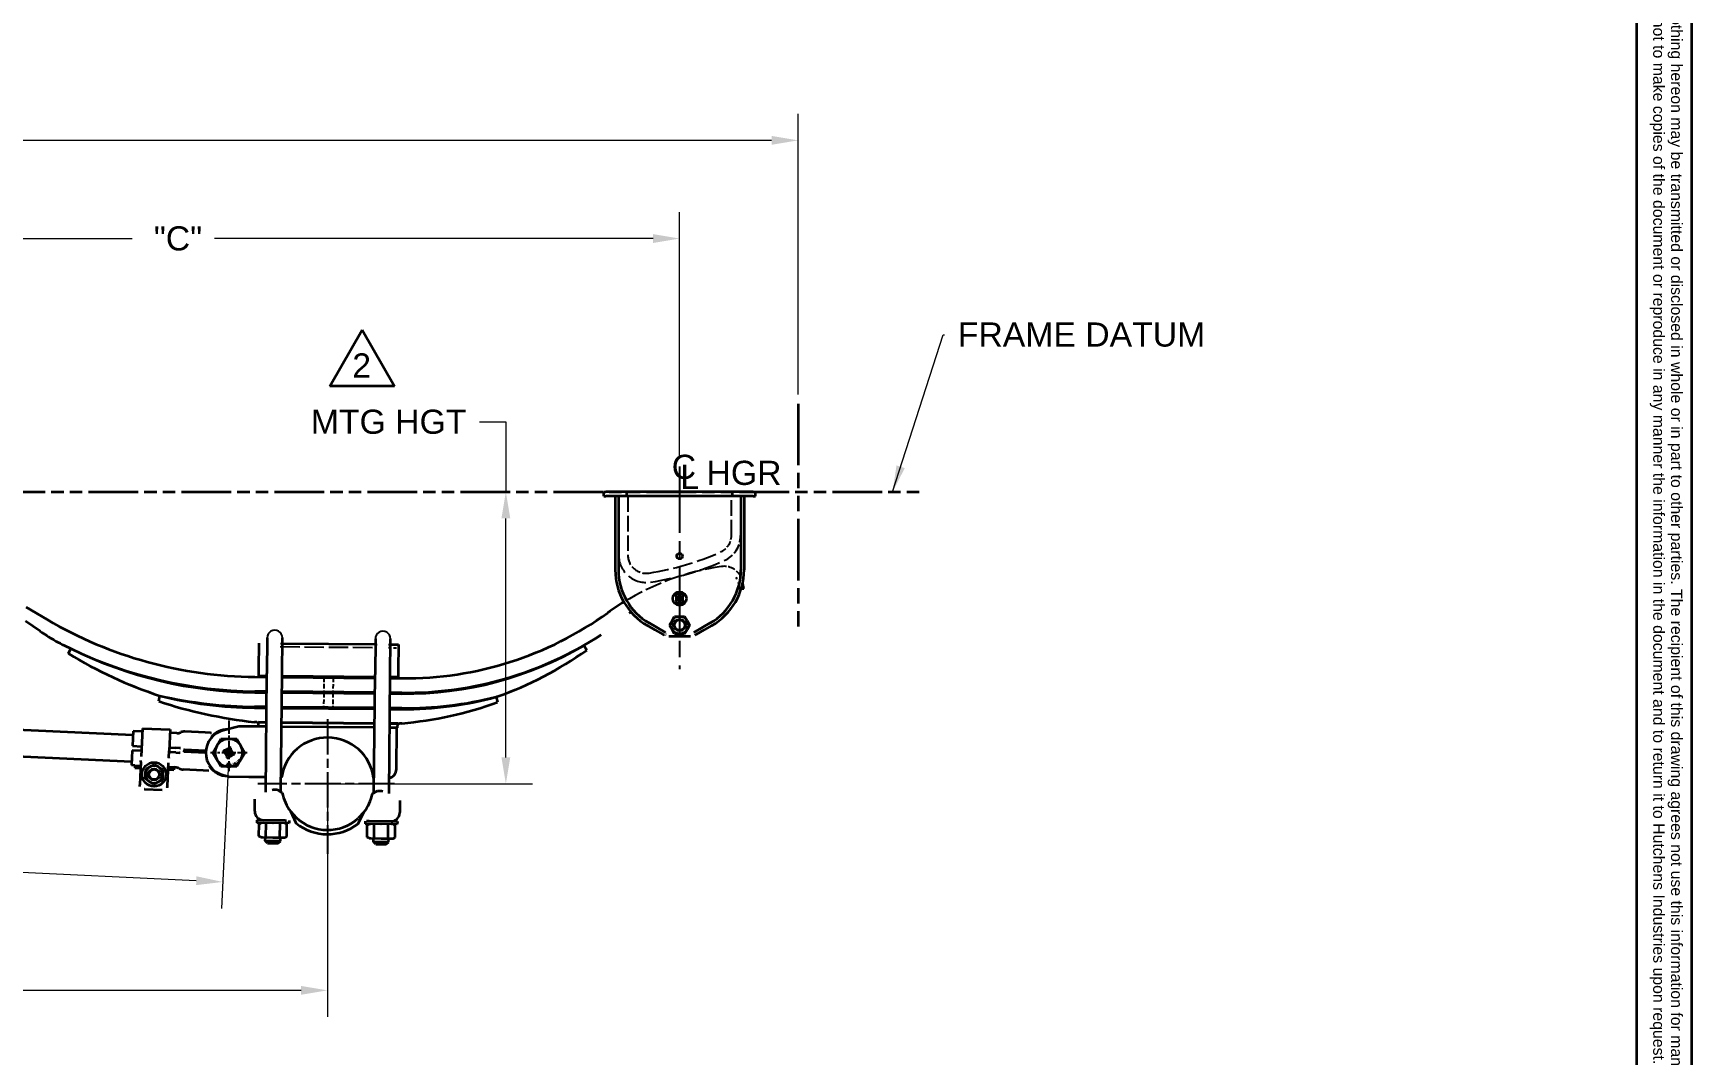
# Model space of a CAD drawing. Header units: inches. Extents: x 0 to 267, y 0 to 172.
# Drawn here: x 176.5 to 266.6, y 57.3 to 112.9 of the extents above; entities that cross this region are included whole.
import ezdxf
from ezdxf.enums import TextEntityAlignment as Align

# ---------------------------------------------------------------- set-up
doc = ezdxf.new("R2010")
doc.units = ezdxf.units.IN
doc.header["$LTSCALE"] = 8
doc.header["$MEASUREMENT"] = 0
for name, pattern in [('CHAIN', [0.7087, 0.4724, -0.0591, 0.1181, -0.0591]), ('DASHED', [0.2067, 0.1654, -0.0413]), ('DOUBLE_DASH_CHAIN', [1.2403, 0.6614, -0.0827, 0.1654, -0.0827, 0.1654, -0.0827])]:
    doc.linetypes.add(name, pattern=pattern)
for name, color, linetype, lineweight in [('Center Mark(Hutchens)', 7, 'Continuous', 25), ('Centerline(Hutchens)', 7, 'Continuous', 25), ('Dimensions(Hutchens)', 7, 'Continuous', 25), ('Hidden Edges(Hutchens)', 7, 'DASHED', 25), ('Phantom Lines(Hutchens)', 7, 'DOUBLE_DASH_CHAIN', 70), ('Sketch Geometry(Hutchens)', 7, 'Continuous', 35), ('Symbols(Hutchens)', 7, 'Continuous', 25), ('Visible Edges(Hutchens)', 7, 'Continuous', 35)]:
    doc.layers.add(name, color=color, linetype=linetype, lineweight=lineweight)
doc.styles.add('Hutchens .164', font='ARIAL.TTF')
doc.styles.add('Hutchens .180', font='ARIAL.TTF')
doc.dimstyles.new('HUTCHENS STD DIM X.XX', dxfattribs={"dimscale": 8, "dimtxt": 0.164, "dimasz": 0.18, "dimexe": 0.18, "dimexo": 0.0625, "dimgap": 0.09, "dimtad": 0, "dimtih": 1, "dimtoh": 1, "dimrnd": 1e-08, "dimzin": 4, "dimdsep": 46, "dimtxsty": 'Hutchens .164', "dimcen": 0.09, "dimclrd": 211, "dimclre": 211, "dimclrt": 7, "dimadec": 0, "dimazin": 1, "dimtfac": 0.762195, "dimtofl": 0, "dimtmove": 0, "dimatfit": 3, "dimfxl": 0, "dimtolj": 1, "dimtzin": 0, "dimlwd": 9, "dimlwe": 9, "dimarcsym": 0})
doc.dimstyles.new('HUTCHENS STD DIM X.XX$7', dxfattribs={"dimscale": 8, "dimtxt": 0.164, "dimasz": 0.18, "dimexe": 0.18, "dimexo": 0.0625, "dimgap": 0.09, "dimtad": 0, "dimtih": 1, "dimtoh": 1, "dimrnd": 1e-08, "dimzin": 4, "dimdsep": 46, "dimtxsty": 'Hutchens .164', "dimcen": 0.09, "dimclrd": 7, "dimclre": 211, "dimclrt": 7, "dimadec": 0, "dimazin": 1, "dimtfac": 0.762195, "dimtofl": 0, "dimtmove": 0, "dimatfit": 3, "dimfxl": 0, "dimtolj": 1, "dimtzin": 0, "dimlwd": 9, "dimlwe": 9, "dimarcsym": 0})

# ---------------------------------------------------------------- blocks, each defined once
blk = doc.blocks.new('Borders D-SIZE')
at = {"layer": 'Sketch Geometry(Hutchens)'}
for p, q in [((32.954, 21.48), (32.954, 0.512)), ((33.329, 3.887), (33.329, 21.48))]:
    blk.add_line(p, q, dxfattribs=at)
at = {"layer": 'Symbols(Hutchens)', "color": 7, "insert": (33.154, 21.464), "char_height": 0.077, "width": 17.58728, "attachment_point": 4, "rotation": 270, "line_spacing_factor": 0.944221, "style": 'Hutchens .180'}
blk.add_mtext('\\fArial|b0|i0;\\H0.0770;This confidential drawing is the property of Hutchens Industries. Hutchens Industries makes no warranties regarding the information on this document. Nothing hereon may be transmitted or disclosed in whole or in part to other parties. The recipient of this drawing agrees not use this information for manufacturing, nor will they modify, distribute, reverse engineer, or create derivative works based on the information contained on this print without the prior written permission of Hutchens Industries. The recipient agrees not to make copies of the document or reproduce in any manner the information in the document and to return it to Hutchens Industries upon request. Any use of this document is acceptance of the terms stated above. ', dxfattribs=at)
at = {"layer": 'Symbols(Hutchens)', "color": 7}
for tag, height, style, p in [('PART_NO', 0.164, 'Hutchens .164', (33.085, 2.887)), ('REV', 0.18, 'Hutchens .180', (33.085, 1.566)), ('Sheet_number', 0.164, 'Hutchens .164', (33.134, 1.115)), ('SHTS_(TOTAL)', 0.164, 'Hutchens .164', (33.134, 0.645))]:
    blk.add_attdef(tag, text='', height=height, rotation=270, dxfattribs=dict(at, style=style)).set_placement(p, align=Align.MIDDLE_CENTER)
blk = doc.blocks.new('*D30')
at = {"layer": 'Defpoints', "color": 0, "linetype": 'Continuous'}
for p in [(120.526, 71.902), (192.528, 72.064), (192.528, 60.846)]:
    blk.add_point(p, dxfattribs=at)
at = {"layer": 'Dimensions(Hutchens)', "color": 211, "linetype": 'Continuous', "lineweight": 9}
for p, q in [((120.526, 71.402), (120.526, 59.406)), ((192.528, 71.564), (192.528, 59.406)), ((121.966, 60.846), (150.003, 60.846)), ((191.088, 60.846), (163.067, 60.846))]:
    blk.add_line(p, q, dxfattribs=at)
at = {"layer": 'Dimensions(Hutchens)', "color": 211, "linetype": 'Continuous'}
for points in [[(121.966, 61.086), (121.966, 60.606), (120.526, 60.846)], [(191.088, 61.086), (191.088, 60.606), (192.528, 60.846)]]:
    blk.add_solid(points, dxfattribs=at)
at = {"layer": 'Dimensions(Hutchens)', "color": 7, "linetype": 'Continuous', "lineweight": 9, "insert": (156.535, 60.846), "char_height": 1.312, "attachment_point": 5, "style": 'Hutchens .164'}
blk.add_mtext('\\A1; "L" NOMINAL', dxfattribs=at)
blk = doc.blocks.new('CL HGR')
at = {"layer": 'Symbols(Hutchens)', "color": 7, "char_height": 0.164, "attachment_point": 5, "style": 'Hutchens .164'}
for s, insert in [('C', (0.029, -0.003)), ('L', (0.068, -0.07)), ('HGR', (0.437, -0.044))]:
    blk.add_mtext(s, dxfattribs=dict(at, insert=insert))
blk = doc.blocks.new('*D41')
at = {"layer": 'Defpoints', "color": 0, "linetype": 'Continuous'}
for p in [(158.153, 75.12), (187.168, 73.761), (186.839, 66.739)]:
    blk.add_point(p, dxfattribs=at)
at = {"layer": 'Dimensions(Hutchens)', "color": 211, "linetype": 'Continuous', "lineweight": 9}
for p, q in [((158.13, 74.62), (157.757, 66.659)), ((187.145, 73.261), (186.772, 65.3)), ((159.263, 68.03), (169.893, 67.532)), ((185.401, 66.806), (174.771, 67.304))]:
    blk.add_line(p, q, dxfattribs=at)
at = {"layer": 'Dimensions(Hutchens)', "color": 211, "linetype": 'Continuous'}
for points in [[(159.274, 68.27), (159.251, 67.79), (157.824, 68.097)], [(185.412, 67.046), (185.39, 66.566), (186.839, 66.739)]]:
    blk.add_solid(points, dxfattribs=at)
at = {"layer": 'Dimensions(Hutchens)', "color": 7, "linetype": 'Continuous', "lineweight": 9, "insert": (172.332, 67.418), "char_height": 1.312, "attachment_point": 5, "style": 'Hutchens .164'}
blk.add_mtext('\\A1; "F"\\PREF', dxfattribs=at)
blk = doc.blocks.new('*D51')
at = {"layer": 'Defpoints', "color": 0, "linetype": 'Continuous'}
for p in [(202.215, 87.932), (202.215, 87.932), (192.528, 72.064)]:
    blk.add_point(p, dxfattribs=at)
at = {"layer": 'Dimensions(Hutchens)', "color": 211, "linetype": 'Continuous', "lineweight": 9}
for p, q in [((200.775, 91.74), (202.215, 91.74)), ((202.215, 91.74), (202.215, 87.932)), ((202.215, 73.504), (202.215, 86.492)), ((193.028, 72.064), (203.655, 72.064))]:
    blk.add_line(p, q, dxfattribs=at)
at = {"layer": 'Dimensions(Hutchens)', "color": 211, "linetype": 'Continuous'}
for points in [[(201.975, 86.492), (202.455, 86.492), (202.215, 87.932)], [(201.975, 73.504), (202.455, 73.504), (202.215, 72.064)]]:
    blk.add_solid(points, dxfattribs=at)
at = {"layer": 'Dimensions(Hutchens)', "color": 7, "linetype": 'Continuous', "lineweight": 9, "insert": (195.594, 91.74), "char_height": 1.312, "attachment_point": 5, "style": 'Hutchens .164'}
blk.add_mtext('\\A1; MTG HGT', dxfattribs=at)
blk = doc.blocks.new('*D56')
at = {"layer": 'Defpoints', "color": 0, "linetype": 'Continuous'}
for p in [(211.653, 101.704), (156.653, 89.544), (211.653, 89.314)]:
    blk.add_point(p, dxfattribs=at)
at = {"layer": 'Dimensions(Hutchens)', "color": 211, "linetype": 'Continuous', "lineweight": 9}
for p, q in [((156.653, 90.044), (156.653, 103.144)), ((211.653, 89.814), (211.653, 103.144)), ((158.093, 101.704), (181.909, 101.704)), ((210.213, 101.704), (186.397, 101.704))]:
    blk.add_line(p, q, dxfattribs=at)
at = {"layer": 'Dimensions(Hutchens)', "color": 211, "linetype": 'Continuous'}
for points in [[(158.093, 101.944), (158.093, 101.464), (156.653, 101.704)], [(210.213, 101.944), (210.213, 101.464), (211.653, 101.704)]]:
    blk.add_solid(points, dxfattribs=at)
at = {"layer": 'Dimensions(Hutchens)', "color": 7, "linetype": 'Continuous', "lineweight": 9, "insert": (184.153, 101.704), "char_height": 1.312, "attachment_point": 5, "style": 'Hutchens .164'}
blk.add_mtext('\\A1; "C"', dxfattribs=at)
blk = doc.blocks.new('*D57')
at = {"layer": 'Defpoints', "color": 0, "linetype": 'Continuous'}
for p in [(23.091, 107.041), (218.091, 92.727), (23.091, 79.013)]:
    blk.add_point(p, dxfattribs=at)
at = {"layer": 'Dimensions(Hutchens)', "color": 211, "linetype": 'Continuous', "lineweight": 9}
for p, q in [((23.091, 79.513), (23.091, 108.481)), ((218.091, 93.227), (218.091, 108.481)), ((24.531, 107.041), (110.028, 107.041)), ((216.651, 107.041), (130.494, 107.041))]:
    blk.add_line(p, q, dxfattribs=at)
at = {"layer": 'Dimensions(Hutchens)', "color": 211, "linetype": 'Continuous'}
for points in [[(24.531, 107.281), (24.531, 106.801), (23.091, 107.041)], [(216.651, 107.281), (216.651, 106.801), (218.091, 107.041)]]:
    blk.add_solid(points, dxfattribs=at)
at = {"layer": 'Dimensions(Hutchens)', "color": 7, "linetype": 'Continuous', "lineweight": 9, "insert": (120.261, 107.041), "char_height": 1.312, "attachment_point": 5, "style": 'Hutchens .164'}
blk.add_mtext('\\A1; "E" REC CLEARANCE', dxfattribs=at)
blk = doc.blocks.new('FLAG')
at = {"layer": 'Sketch Geometry(Hutchens)'}
for p, q in [((-0.22, -0.191), (0, 0.191)), ((0, 0.191), (0.22, -0.191)), ((0.22, -0.191), (-0.22, -0.191))]:
    blk.add_line(p, q, dxfattribs=at)
at = {"layer": 'Symbols(Hutchens)', "color": 7, "style": 'Hutchens .164'}
blk.add_attdef('NO:', text='', height=0.164, dxfattribs=at).set_placement((-0.003, -0.05), align=Align.MIDDLE_CENTER)

msp = doc.modelspace()

# ---------------------------------------------------------------- linework, layer by layer
for centre in [(189.6633, 80.0091), (195.5381, 79.9549)]:
    msp.add_arc(centre, 0.4125, 0.263283, 180.263283)
at = {"layer": 'Center Mark(Hutchens)', "linetype": 'CHAIN', "ltscale": 0.190971}
msp.add_line((187.1681, 75.5125), (187.1681, 72.7609), dxfattribs=at)
at = {"layer": 'Center Mark(Hutchens)', "linetype": 'CHAIN', "ltscale": 0.508771}
msp.add_line((192.5277, 75.588), (192.5277, 68.2599), dxfattribs=at)
at = {"layer": 'Center Mark(Hutchens)', "linetype": 'CHAIN', "ltscale": 0.138781}
msp.add_line((188.1681, 73.7609), (186.1681, 73.7609), dxfattribs=at)
at = {"layer": 'Center Mark(Hutchens)', "linetype": 'CHAIN', "ltscale": 0.515342}
msp.add_line((196.1654, 72.0641), (188.7426, 72.0641), dxfattribs=at)
at = {"layer": 'Centerline(Hutchens)', "linetype": 'CHAIN', "ltscale": 0.954115}
msp.add_line((211.6531, 89.3138), (211.6531, 78.3083), dxfattribs=at)
at = {"layer": 'Hidden Edges(Hutchens)', "ltscale": 0.642537}
for p, q in [((208.3406, 84.5125), (208.3406, 87.7)), ((208.8406, 87.7), (208.8406, 84.5125)), ((214.4656, 85.575), (214.4656, 87.7)), ((214.9656, 87.7), (214.9656, 85.575))]:
    msp.add_line(p, q, dxfattribs=at)
at = {"layer": 'Hidden Edges(Hutchens)', "ltscale": 0.001489}
msp.add_line((214.8453, 83.0075), (214.8443, 83.0113), dxfattribs=at)
at = {"layer": 'Hidden Edges(Hutchens)', "ltscale": 0.298367}
msp.add_line((214.9254, 82.6352), (214.8453, 83.0075), dxfattribs=at)
at = {"layer": 'Hidden Edges(Hutchens)', "ltscale": 0.041454}
msp.add_line((215.057, 83.0428), (215.0712, 82.9473), dxfattribs=at)
at = {"layer": 'Hidden Edges(Hutchens)', "ltscale": 0.015509}
msp.add_line((214.9902, 82.6448), (214.9254, 82.6352), dxfattribs=at)
at = {"layer": 'Hidden Edges(Hutchens)', "ltscale": 0.795632}
msp.add_line((189.9651, 79.5267), (195.2275, 79.4781), dxfattribs=at)
at = {"layer": 'Hidden Edges(Hutchens)', "ltscale": 0.025212}
for p, q in [((189.9667, 79.6997), (190.073, 79.6987)), ((195.1228, 79.6521), (195.2291, 79.6511)), ((195.8415, 79.6455), (195.9478, 79.6445))]:
    msp.add_line(p, q, dxfattribs=at)
at = {"layer": 'Hidden Edges(Hutchens)', "ltscale": 0.127887}
msp.add_line((195.8399, 79.4725), (196.3774, 79.4675), dxfattribs=at)
at = {"layer": 'Hidden Edges(Hutchens)', "ltscale": 0.18751}
for p, q in [((192.331, 77.8465), (192.3238, 77.0586)), ((192.831, 77.8419), (192.8238, 77.054))]:
    msp.add_line(p, q, dxfattribs=at)
at = {"layer": 'Hidden Edges(Hutchens)', "ltscale": 0.187515}
for p, q in [((192.3233, 77.0086), (192.316, 76.2206)), ((192.8233, 77.004), (192.816, 76.216))]:
    msp.add_line(p, q, dxfattribs=at)
at = {"layer": 'Hidden Edges(Hutchens)', "ltscale": 0.776039, "flags": 128}
msp.add_lwpolyline([(214.7772, 83.1946), (214.7244, 83.2818)], dxfattribs=at)
at = {"layer": 'Hidden Edges(Hutchens)', "ltscale": 0.089693, "flags": 128}
msp.add_lwpolyline([(214.7772, 83.1946), (214.7803, 83.1887)], dxfattribs=at)
at = {"layer": 'Hidden Edges(Hutchens)', "ltscale": 0.101731, "flags": 128}
msp.add_lwpolyline([(214.9765, 83.311), (214.9818, 83.2994)], dxfattribs=at)
at = {"layer": 'Hidden Edges(Hutchens)', "ltscale": 0.275691}
msp.add_arc((213.4656, 85.575), 1, 293.630861, 0, dxfattribs=at)
at = {"layer": 'Hidden Edges(Hutchens)', "ltscale": 0.413586}
msp.add_arc((213.4656, 85.575), 1.5, 293.630861, 0, dxfattribs=at)
at = {"layer": 'Hidden Edges(Hutchens)', "ltscale": 0.784015}
msp.add_arc((209.8406, 84.5125), 1.5, 180, 279.041225, dxfattribs=at)
at = {"layer": 'Hidden Edges(Hutchens)', "ltscale": 0.6869}
msp.add_arc((215.9797, 70.0032), 14.03, 98.434799, 121.627923, dxfattribs=at)
at = {"layer": 'Hidden Edges(Hutchens)', "ltscale": 0.411456}
msp.add_arc((209.8406, 84.5125), 1, 180, 279.041225, dxfattribs=at)
at = {"layer": 'Hidden Edges(Hutchens)', "ltscale": 0.814862}
msp.add_arc((207.503, 99.2027), 15.875, 279.041225, 293.630861, dxfattribs=at)
at = {"layer": 'Hidden Edges(Hutchens)', "ltscale": 0.840527}
msp.add_arc((207.503, 99.2027), 16.375, 279.041225, 293.630861, dxfattribs=at)
at = {"layer": 'Hidden Edges(Hutchens)', "ltscale": 0.306081}
msp.add_arc((214.0684, 82.8923), 1, 24.751913, 98.434508, dxfattribs=at)
at = {"layer": 'Phantom Lines(Hutchens)', "lineweight": 35, "ltscale": 0.631121}
msp.add_line((218.0906, 92.727), (218.0906, 80.2026), dxfattribs=at)
at = {"layer": 'Phantom Lines(Hutchens)', "lineweight": 35, "ltscale": 0.50903}
msp.add_line((17.9205, 87.932), (225.0032, 87.932), dxfattribs=at)
at = {"layer": 'Visible Edges(Hutchens)'}
for p, q in [((207.5281, 87.932), (207.6531, 87.932)), ((207.5281, 87.7), (207.5281, 87.932)), ((207.5281, 87.7), (207.6531, 87.7)), ((208.7781, 87.932), (207.6531, 87.932)), ((208.7781, 87.7), (207.6531, 87.7)), ((208.1531, 87.7), (208.1531, 83.7)), ((208.3261, 87.7), (208.3261, 83.7)), ((209.1531, 87.932), (208.7781, 87.932)), ((208.7781, 87.7), (208.7781, 87.932)), ((209.1531, 87.7), (208.7781, 87.7)), ((211.6218, 87.932), (209.1531, 87.932)), ((211.6218, 87.7), (209.1531, 87.7)), ((211.6531, 87.9008), (211.6218, 87.932)), ((211.6218, 87.932), (211.6843, 87.932)), ((211.6218, 87.7), (211.6531, 87.7313)), ((211.6218, 87.7), (211.6843, 87.7)), ((211.6843, 87.932), (211.6531, 87.9008)), ((211.6531, 87.7313), (211.6843, 87.7)), ((214.1531, 87.932), (211.6843, 87.932)), ((214.1531, 87.7), (211.6843, 87.7)), ((214.5281, 87.932), (214.1531, 87.932)), ((214.5281, 87.7), (214.1531, 87.7)), ((215.6531, 87.932), (214.5281, 87.932)), ((214.5281, 87.7), (214.5281, 87.932)), ((215.6531, 87.7), (214.5281, 87.7)), ((214.9801, 87.7), (214.9801, 83.7)), ((215.1531, 87.7), (215.1531, 83.7)), ((215.6531, 87.932), (215.7781, 87.932)), ((215.6531, 87.7), (215.7781, 87.7)), ((215.7781, 87.7), (215.7781, 87.932)), ((215.0712, 82.9473), (215.1133, 82.6631)), ((211.4343, 82.325), (211.4343, 82.2938)), ((211.4343, 81.9813), (211.4343, 81.95)), ((211.6062, 82.3563), (211.4656, 82.3563)), ((211.4656, 82.2625), (211.4703, 82.2625)), ((211.4703, 82.0125), (211.4656, 82.0125)), ((211.4703, 82.2625), (211.4703, 82.0125)), ((211.5953, 82.2625), (211.6062, 82.2625)), ((211.5953, 82.2561), (211.5953, 82.2625)), ((211.5953, 82.0125), (211.5953, 82.019)), ((211.6062, 82.0125), (211.5953, 82.0125)), ((211.6374, 82.2938), (211.6374, 82.325)), ((211.6374, 81.95), (211.6374, 81.9813)), ((211.6687, 82.325), (211.6687, 82.2938)), ((211.6687, 81.9813), (211.6687, 81.95)), ((211.8406, 82.3563), (211.6999, 82.3563)), ((211.6999, 82.2625), (211.7108, 82.2625)), ((211.7108, 82.0125), (211.6999, 82.0125)), ((211.7108, 82.2625), (211.7108, 82.2561)), ((211.7108, 82.019), (211.7108, 82.0125)), ((211.8358, 82.2625), (211.8406, 82.2625)), ((211.8358, 82.0125), (211.8358, 82.2625)), ((211.8406, 82.0125), (211.8358, 82.0125)), ((211.8718, 82.2938), (211.8718, 82.325)), ((211.8718, 81.95), (211.8718, 81.9813)), ((215.1133, 82.6631), (214.9902, 82.6448)), ((176.1531, 81.6652), (177.2994, 80.9946)), ((211.2469, 80.9345), (211.3823, 81.169)), ((211.3823, 81.169), (211.6531, 81.169)), ((211.4656, 81.9188), (211.6062, 81.9188)), ((211.6531, 81.169), (211.9238, 81.169)), ((211.6999, 81.9188), (211.8406, 81.9188)), ((211.9238, 81.169), (212.0592, 80.9345)), ((176.9293, 80.3619), (176.1292, 80.902)), ((209.9031, 80.6689), (210.3142, 80.4316)), ((209.9896, 80.8188), (210.4007, 80.5814)), ((210.3142, 80.4316), (210.7531, 80.1782)), ((210.4007, 80.5814), (210.8886, 80.2997)), ((211.1115, 80.7), (211.2469, 80.9345)), ((211.2469, 80.4655), (211.1115, 80.7)), ((211.3823, 80.231), (211.2469, 80.4655)), ((211.6531, 80.231), (211.3823, 80.231)), ((211.9238, 80.231), (211.6531, 80.231)), ((212.0592, 80.4655), (211.9238, 80.231)), ((212.0592, 80.9345), (212.1946, 80.7)), ((212.1946, 80.7), (212.0592, 80.4655)), ((212.9054, 80.5814), (212.4176, 80.2997)), ((212.9919, 80.4316), (212.5531, 80.1782)), ((213.3166, 80.8188), (212.9054, 80.5814)), ((213.4031, 80.6689), (212.9919, 80.4316)), ((178.4564, 79.1481), (178.5864, 79.4184)), ((188.8045, 78.371), (188.8165, 79.6758)), ((188.8165, 79.6758), (188.8168, 79.7103)), ((189.2508, 80.0072), (189.2329, 78.0635)), ((190.0579, 78.0559), (190.0758, 79.9996)), ((190.073, 79.6987), (195.1228, 79.6521)), ((195.1256, 79.953), (195.1077, 78.0093)), ((195.9326, 78.0017), (195.9505, 79.9454)), ((195.9478, 79.6445), (196.379, 79.6405)), ((196.3787, 79.6061), (196.3667, 78.3013)), ((196.379, 79.6405), (196.3787, 79.6061)), ((206.4566, 79.5958), (206.6078, 79.337)), ((210.7531, 80.1782), (210.8124, 80.1439)), ((210.8124, 80.1439), (210.8157, 80.142)), ((212.2404, 80.075), (211.0657, 80.075)), ((212.4937, 80.1439), (212.4904, 80.142)), ((212.5531, 80.1782), (212.4937, 80.1439)), ((188.5812, 77.8811), (189.2312, 77.8751)), ((188.8004, 77.9291), (188.8045, 78.371)), ((188.8004, 77.9291), (188.8317, 77.9288)), ((188.8312, 77.8788), (188.8317, 77.9288)), ((189.2312, 77.8751), (188.8312, 77.8788)), ((189.2316, 77.9251), (188.8317, 77.9288)), ((189.1734, 71.6116), (189.2329, 78.0635)), ((189.9986, 71.631), (190.0579, 78.0559)), ((190.0561, 77.8675), (195.1059, 77.8209)), ((195.1059, 77.8209), (190.0561, 77.8675)), ((195.1064, 77.8709), (190.0566, 77.9175)), ((195.0484, 71.5844), (195.1077, 78.0093)), ((195.8731, 71.5498), (195.9326, 78.0017)), ((195.9309, 77.8133), (196.5809, 77.8073)), ((196.3309, 77.8096), (195.9309, 77.8133)), ((196.3313, 77.8596), (195.9313, 77.8633)), ((196.3309, 77.8096), (196.3313, 77.8596)), ((196.3313, 77.8596), (196.3626, 77.8594)), ((196.3667, 78.3013), (196.3626, 77.8594)), ((183.3583, 76.5594), (183.4243, 76.8521)), ((188.5735, 77.0432), (189.2234, 77.0372)), ((189.2239, 77.0872), (188.5739, 77.0932)), ((188.8235, 77.0409), (188.8239, 77.0909)), ((189.2234, 77.0372), (188.8235, 77.0409)), ((189.2239, 77.0872), (188.8239, 77.0909)), ((190.0484, 77.0296), (195.0982, 76.983)), ((195.0982, 76.983), (190.0484, 77.0296)), ((195.0987, 77.033), (190.0489, 77.0796)), ((195.0987, 77.033), (190.0489, 77.0796)), ((195.9232, 76.9754), (196.5732, 76.9694)), ((196.3231, 76.9717), (195.9232, 76.9754)), ((196.5736, 77.0194), (195.9236, 77.0254)), ((196.3236, 77.0217), (195.9236, 77.0254)), ((196.3231, 76.9717), (196.3236, 77.0217)), ((201.687, 76.7984), (201.7663, 76.5096)), ((188.5657, 76.2052), (189.2157, 76.1992)), ((189.2162, 76.2492), (188.5662, 76.2552)), ((188.8157, 76.2029), (188.8162, 76.2529)), ((189.2157, 76.1992), (188.8157, 76.2029)), ((189.2162, 76.2492), (188.8162, 76.2529)), ((190.0407, 76.1916), (195.0905, 76.145)), ((195.0905, 76.145), (190.0407, 76.1916)), ((195.0909, 76.195), (190.0411, 76.2416)), ((195.0909, 76.195), (190.0411, 76.2416)), ((195.9154, 76.1374), (196.5654, 76.1314)), ((196.3154, 76.1337), (195.9154, 76.1374)), ((196.5659, 76.1814), (195.9159, 76.1874)), ((196.3159, 76.1837), (195.9159, 76.1874)), ((196.3154, 76.1337), (196.3159, 76.1837)), ((163.431, 75.5932), (181.9576, 74.7257)), ((181.9674, 74.936), (181.9297, 74.1314)), ((182.4669, 74.9126), (181.9674, 74.936)), ((182.475, 75.0854), (182.4214, 73.9426)), ((182.475, 75.0854), (183.9733, 75.0152)), ((183.9733, 75.0152), (183.9198, 73.8724)), ((184.3358, 74.8251), (183.9652, 74.8424)), ((184.5492, 74.862), (184.5683, 74.8699)), ((185.8739, 74.8557), (184.7816, 74.9068)), ((186.1712, 74.8417), (185.8739, 74.8557)), ((187.7166, 75.1934), (186.8558, 74.9713)), ((188.2727, 75.1883), (187.7166, 75.1934)), ((188.5799, 75.1855), (188.2727, 75.1883)), ((188.6835, 75.4165), (188.5575, 75.4291)), ((189.2063, 75.1797), (188.5799, 75.1855)), ((188.6835, 75.4165), (189.2085, 75.4117)), ((188.7751, 75.1837), (188.7772, 75.4157)), ((189.2085, 75.4117), (188.7772, 75.4157)), ((195.0811, 75.1255), (190.0313, 75.1721)), ((195.0811, 75.1255), (190.0313, 75.1721)), ((190.0334, 75.4041), (195.0832, 75.3575)), ((195.0832, 75.3575), (190.0334, 75.4041)), ((196.3373, 75.1139), (195.906, 75.1179)), ((196.2904, 75.1144), (195.906, 75.1179)), ((195.9082, 75.3499), (196.4332, 75.3451)), ((196.3394, 75.3459), (195.9082, 75.3499)), ((196.2696, 72.8645), (196.2904, 75.1144)), ((196.3373, 75.1139), (196.3394, 75.3459)), ((196.5582, 75.355), (196.4332, 75.3451)), ((163.3636, 74.1548), (181.8902, 73.2873)), ((181.918, 73.8816), (181.8804, 73.077)), ((182.4175, 73.8582), (181.918, 73.8816)), ((181.9297, 74.1314), (182.4292, 74.108)), ((182.4211, 73.935), (182.4029, 73.5473)), ((182.4214, 73.9426), (182.4211, 73.935)), ((183.9198, 73.8724), (183.9195, 73.8649)), ((183.9275, 74.0378), (184.2981, 74.0205)), ((184.5093, 74.0106), (184.2981, 74.0205)), ((184.5093, 74.0106), (184.528, 74.0097)), ((184.5367, 74.0093), (184.528, 74.0097)), ((184.7362, 73.9374), (185.924, 73.8818)), ((184.746, 73.8118), (184.7518, 73.9366)), ((184.8767, 73.9308), (184.8709, 73.8059)), ((186.0388, 74.3635), (186.0521, 74.3239)), ((186.2372, 74.595), (186.2008, 74.5991)), ((186.3021, 73.7609), (186.5186, 74.1359)), ((186.5186, 74.1359), (186.7351, 74.5109)), ((186.7351, 74.5109), (187.1681, 74.5109)), ((187.0182, 73.9269), (186.8964, 73.8566)), ((187.0761, 73.8891), (187.0609, 73.9155)), ((187.0879, 73.9311), (187.1032, 73.9047)), ((187.2212, 74.0441), (187.0994, 73.9738)), ((187.1459, 73.8933), (187.1553, 73.8987)), ((187.1553, 73.8987), (187.1673, 73.8779)), ((187.1681, 74.5109), (187.6012, 74.5109)), ((187.2635, 73.9612), (187.2677, 73.9636)), ((187.3893, 73.7434), (187.2635, 73.9612)), ((187.2791, 74.0063), (187.2638, 74.0327)), ((187.6012, 74.5109), (187.8177, 74.1359)), ((187.8177, 74.1359), (188.0342, 73.7609)), ((182.0677, 73.0682), (181.8804, 73.077)), ((182.0677, 73.0682), (182.0614, 72.9334)), ((182.0677, 73.0682), (182.3486, 73.0551)), ((182.3901, 73.2741), (182.3314, 72.0199)), ((182.3486, 73.0551), (182.3423, 72.9202)), ((182.3798, 73.0536), (182.3486, 73.0551)), ((182.6527, 72.8744), (182.8741, 72.9888)), ((182.8741, 72.9888), (182.9126, 73.0087)), ((182.9126, 73.0087), (183.1339, 73.123)), ((183.1339, 73.123), (183.3436, 72.9885)), ((183.3436, 72.9885), (183.38, 72.9651)), ((183.8298, 71.9497), (183.8885, 73.2039)), ((183.9094, 72.982), (183.8782, 72.9835)), ((183.9013, 73.4771), (183.9195, 73.8649)), ((183.9094, 72.982), (183.9031, 72.8471)), ((183.9094, 72.982), (184.1903, 72.9688)), ((184.2865, 73.7707), (183.9159, 73.7881)), ((184.2865, 73.7707), (184.4976, 73.7608)), ((184.5163, 73.76), (184.4976, 73.7608)), ((184.5163, 73.76), (184.525, 73.7596)), ((185.9182, 73.7569), (184.7304, 73.8125)), ((185.9875, 73.2666), (186.0044, 73.3047)), ((186.1633, 73.0175), (186.1267, 73.0168)), ((186.5186, 73.3859), (186.3021, 73.7609)), ((186.7351, 73.0109), (186.5186, 73.3859)), ((187.1681, 73.0109), (186.7351, 73.0109)), ((186.885, 73.8139), (186.9002, 73.7875)), ((186.9429, 73.7761), (186.947, 73.7785)), ((186.947, 73.7785), (187.0728, 73.5607)), ((187.0553, 73.841), (187.0647, 73.8464)), ((187.0673, 73.8202), (187.0553, 73.841)), ((187.0572, 73.5156), (187.0725, 73.4892)), ((187.1343, 73.1403), (187.0582, 73.1403)), ((187.0582, 73.1403), (187.0582, 73.1262)), ((187.0582, 73.1262), (187.1201, 73.1262)), ((187.1201, 73.1262), (187.0653, 73.0203)), ((187.0653, 73.0203), (187.0824, 73.0203)), ((187.0728, 73.5607), (187.0686, 73.5583)), ((187.0824, 73.0203), (187.1343, 73.1223)), ((187.1151, 73.4777), (187.2369, 73.5481)), ((187.1343, 73.1223), (187.1343, 73.1403)), ((187.6012, 73.0109), (187.1681, 73.0109)), ((187.181, 73.6232), (187.169, 73.6439)), ((187.1904, 73.6286), (187.181, 73.6232)), ((187.2259, 73.1184), (187.2278, 73.1076)), ((187.2278, 73.1076), (187.2492, 73.1114)), ((187.2484, 73.5907), (187.2331, 73.6172)), ((187.2632, 73.0322), (187.2417, 73.0284)), ((187.2417, 73.0284), (187.2439, 73.0163)), ((187.2439, 73.0163), (187.3015, 73.0265)), ((187.2596, 73.1413), (187.2474, 73.1392)), ((187.2492, 73.1114), (187.2632, 73.0322)), ((187.2784, 73.0349), (187.2596, 73.1413)), ((187.2602, 73.6328), (187.2754, 73.6064)), ((187.269, 73.7017), (187.281, 73.6809)), ((187.281, 73.6809), (187.2716, 73.6755)), ((187.2994, 73.0386), (187.2784, 73.0349)), ((187.3015, 73.0265), (187.2994, 73.0386)), ((187.3181, 73.5949), (187.4399, 73.6652)), ((187.3934, 73.7458), (187.3893, 73.7434)), ((187.4185, 73.0738), (187.4178, 73.0734)), ((187.4178, 73.0734), (187.4243, 73.0594)), ((187.4513, 73.7079), (187.4361, 73.7343)), ((187.5321, 73.1901), (187.4928, 73.1674)), ((187.4928, 73.1674), (187.5001, 73.1548)), ((187.5001, 73.1548), (187.5394, 73.1775)), ((187.5394, 73.1775), (187.5321, 73.1901)), ((187.8177, 73.3859), (187.6012, 73.0109)), ((187.6627, 73.3733), (187.6758, 73.3623)), ((187.6758, 73.3623), (187.6764, 73.363)), ((187.7364, 73.3082), (187.7494, 73.2973)), ((187.7864, 73.3629), (187.7485, 73.3177)), ((187.7494, 73.2973), (187.797, 73.354)), ((187.797, 73.354), (187.7864, 73.3629)), ((188.0342, 73.7609), (187.8177, 73.3859)), ((182.0614, 72.9334), (182.3423, 72.9202)), ((182.3423, 72.9202), (182.3735, 72.9188)), ((182.6274, 72.3335), (182.6391, 72.5823)), ((182.8371, 72.199), (182.6274, 72.3335)), ((182.6391, 72.5823), (182.6411, 72.6256)), ((182.6411, 72.6256), (182.6527, 72.8744)), ((182.8736, 72.1756), (182.8371, 72.199)), ((183.0832, 72.0411), (182.8736, 72.1756)), ((183.3046, 72.1554), (183.0832, 72.0411)), ((183.3431, 72.1753), (183.3046, 72.1554)), ((183.5644, 72.2896), (183.3431, 72.1753)), ((183.38, 72.9651), (183.5897, 72.8306)), ((183.576, 72.5384), (183.5644, 72.2896)), ((183.5781, 72.5817), (183.576, 72.5384)), ((183.5897, 72.8306), (183.5781, 72.5817)), ((183.8719, 72.8486), (183.9031, 72.8471)), ((183.9031, 72.8471), (184.184, 72.834)), ((184.1903, 72.9688), (184.184, 72.834)), ((184.2488, 72.9661), (184.1903, 72.9688)), ((184.4577, 72.9094), (184.4761, 72.8998)), ((185.7773, 72.7919), (184.685, 72.8431)), ((186.0746, 72.778), (185.7773, 72.7919)), ((186.8335, 72.5566), (187.2247, 72.4479)), ((188.2473, 72.4384), (187.2247, 72.4479)), ((188.5545, 72.4356), (188.2473, 72.4384)), ((189.181, 72.4298), (188.5545, 72.4356)), ((190.0309, 72.422), (190.0059, 72.4222)), ((195.0557, 72.3756), (195.0307, 72.3759)), ((182.3274, 71.9338), (182.3314, 72.0199)), ((182.5875, 71.7855), (183.5529, 71.7403)), ((183.8257, 71.8636), (183.8298, 71.9497)), ((188.5764, 70.5825), (188.5825, 71.2406)), ((189.8045, 71.7455), (189.5872, 71.7475)), ((190.0737, 71.5867), (189.8045, 71.7455)), ((194.9725, 71.5415), (195.2446, 71.6953)), ((195.2446, 71.6953), (195.4619, 71.6933)), ((190.5274, 70.5645), (190.8257, 70.2329)), ((190.8229, 69.9293), (190.5274, 70.5645)), ((194.1928, 69.8982), (194.5, 70.5279)), ((194.5, 70.5279), (194.1956, 70.2018)), ((196.4571, 71.168), (196.4511, 70.5099)), ((188.6969, 70.0994), (188.6955, 69.9429)), ((190.4454, 69.9267), (188.6955, 69.9429)), ((190.2274, 70.0852), (188.6969, 70.0994)), ((188.8064, 69.2244), (188.8125, 69.8832)), ((188.9145, 69.9408), (188.8125, 69.8832)), ((189.1851, 69.2209), (189.1912, 69.8797)), ((189.9426, 69.2139), (189.9487, 69.8727)), ((190.2264, 69.9287), (190.3274, 69.8692)), ((190.2274, 70.0852), (190.3044, 70.0845)), ((190.3213, 69.2104), (190.3274, 69.8692)), ((190.4469, 70.0832), (190.4454, 69.9267)), ((194.5717, 70.0452), (194.5703, 69.8887)), ((196.3202, 69.8726), (194.5703, 69.8887)), ((194.6811, 69.1702), (194.6872, 69.829)), ((194.7892, 69.8867), (194.6872, 69.829)), ((194.7912, 70.0432), (194.7142, 70.0439)), ((196.3216, 70.029), (194.7912, 70.0432)), ((195.0599, 69.1667), (195.0659, 69.8255)), ((195.8173, 69.1597), (195.8234, 69.8185)), ((196.1012, 69.8746), (196.2021, 69.815)), ((196.1961, 69.1563), (196.2021, 69.815)), ((196.3216, 70.029), (196.3202, 69.8726)), ((188.9073, 69.1649), (188.8064, 69.2244)), ((188.9073, 69.1649), (188.9952, 69.1641)), ((188.9952, 69.1641), (189.5633, 69.1588)), ((189.1491, 68.9701), (189.1508, 69.1626)), ((189.974, 68.9625), (189.1491, 68.9701)), ((189.2729, 68.844), (189.1491, 68.9701)), ((189.2729, 68.844), (189.8479, 68.8387)), ((189.5633, 69.1588), (190.1314, 69.1536)), ((189.8479, 68.8387), (189.974, 68.9625)), ((189.974, 68.9625), (189.9758, 69.155)), ((190.1314, 69.1536), (190.2193, 69.1528)), ((190.2193, 69.1528), (190.3213, 69.2104)), ((194.7821, 69.1107), (194.6811, 69.1702)), ((194.7821, 69.1107), (194.87, 69.1099)), ((194.87, 69.1099), (195.4381, 69.1047)), ((195.0238, 68.916), (195.0256, 69.1085)), ((195.8488, 68.9084), (195.0238, 68.916)), ((195.1476, 68.7898), (195.0238, 68.916)), ((195.1476, 68.7898), (195.7226, 68.7845)), ((195.4381, 69.1047), (196.0061, 69.0994)), ((195.7226, 68.7845), (195.8488, 68.9084)), ((195.8488, 68.9084), (195.8505, 69.1008)), ((196.0061, 69.0994), (196.094, 69.0986)), ((196.094, 69.0986), (196.1961, 69.1563))]:
    msp.add_line(p, q, dxfattribs=at)
at = {"layer": 'Visible Edges(Hutchens)', "flags": 128}
for points in [[(209.0106, 81.4049), (208.9205, 81.3402)], [(210.8886, 80.2997), (210.8906, 80.2962)], [(210.912, 80.2222), (210.9136, 80.215)], [(212.3941, 80.2222), (212.3925, 80.215)], [(212.4176, 80.2997), (212.4155, 80.2962)], [(210.8157, 80.142), (210.8192, 80.14)], [(212.4904, 80.142), (212.4869, 80.14)], [(186.1712, 74.8417), (186.2202, 74.8406)], [(186.642, 74.9278), (186.636, 74.9251)], [(184.7362, 73.9374), (184.7287, 73.9429)], [(186.0388, 74.3635), (186.045, 74.3748)], [(186.1935, 74.5435), (186.1938, 74.5459)], [(182.3901, 73.2741), (182.3933, 73.3423)], [(183.9013, 73.4771), (183.9009, 73.4688)], [(184.525, 73.7596), (184.5335, 73.7593)], [(186.1267, 73.0168), (186.1208, 73.025)], [(186.1267, 73.0168), (186.1266, 73.0191)], [(187.2474, 73.1392), (187.2474, 73.1379)], [(187.3779, 73.1611), (187.3776, 73.1602)], [(187.3804, 73.1291), (187.381, 73.1279)], [(187.3949, 73.1366), (187.3942, 73.1381)], [(187.3974, 73.1827), (187.3966, 73.1823)], [(187.4029, 73.1708), (187.4034, 73.171)], [(187.4051, 73.1068), (187.406, 73.1066)], [(187.4111, 73.1211), (187.4104, 73.1213)], [(187.4194, 73.171), (187.4209, 73.1702)], [(187.4243, 73.0594), (187.4247, 73.0595)], [(187.4261, 73.1842), (187.4252, 73.1845)], [(187.4267, 73.1237), (187.4262, 73.1235)], [(187.4291, 73.1101), (187.4299, 73.1105)], [(187.4334, 73.0772), (187.4329, 73.077)], [(187.4374, 73.0637), (187.439, 73.0645)], [(187.4405, 73.1458), (187.4406, 73.1455)], [(187.4434, 73.1388), (187.443, 73.1382)], [(187.4482, 73.1283), (187.449, 73.126)], [(187.4567, 73.1494), (187.4558, 73.1513)], [(187.466, 73.0982), (187.4664, 73.1011)], [(187.5756, 73.2894), (187.5735, 73.2874)], [(187.5786, 73.2581), (187.5784, 73.2589)], [(187.5842, 73.2792), (187.5849, 73.2798)], [(187.5864, 73.2169), (187.5887, 73.2142)], [(187.5989, 73.2274), (187.598, 73.2284)], [(187.6057, 73.281), (187.6064, 73.2806)], [(187.6253, 73.2023), (187.6236, 73.2033)], [(187.6326, 73.2557), (187.6335, 73.2546)], [(187.6451, 73.2662), (187.6428, 73.2689)], [(187.6474, 73.2039), (187.6466, 73.2033)], [(187.6528, 73.225), (187.6531, 73.2242)], [(187.6559, 73.1937), (187.658, 73.1957)], [(187.677, 73.4015), (187.6763, 73.4007)], [(187.6764, 73.363), (187.6764, 73.3633)], [(187.6788, 73.3762), (187.679, 73.3767)], [(187.6869, 73.3917), (187.6872, 73.3921)], [(187.7, 73.3998), (187.7005, 73.3998)], [(187.7154, 73.3946), (187.717, 73.3931)], [(187.7252, 73.4077), (187.7235, 73.409)], [(187.7329, 73.349), (187.7331, 73.3474)], [(187.7396, 73.3875), (187.7393, 73.3882)], [(187.745, 73.362), (187.7449, 73.3629)], [(187.7485, 73.3177), (187.7484, 73.319)], [(186.4546, 72.6882), (186.4094, 72.707)], [(186.4546, 72.6882), (186.4548, 72.6881)], [(182.5875, 71.7855), (182.57, 71.7866)], [(183.8257, 71.8636), (183.8247, 71.8533)], [(189.5872, 71.7475), (189.5216, 71.7266)], [(195.4619, 71.6933), (195.5271, 71.6712)], [(189.0024, 69.94), (188.9948, 69.94)], [(189.1912, 69.8797), (189.1825, 69.8847)], [(189.5705, 69.9348), (189.5553, 69.9348)], [(189.9487, 69.8727), (189.9313, 69.8778)], [(190.1386, 69.9296), (190.131, 69.9295)], [(190.3274, 69.8692), (190.3187, 69.8742)], [(190.8229, 69.9293), (190.7896, 69.954)], [(194.7142, 70.0439), (194.6493, 70.0459)], [(194.8771, 69.8859), (194.8695, 69.8858)], [(195.0659, 69.8255), (195.0573, 69.8305)], [(195.4452, 69.8806), (195.43, 69.8807)], [(195.8234, 69.8185), (195.806, 69.8236)], [(196.0133, 69.8754), (196.0057, 69.8753)], [(196.2021, 69.815), (196.1935, 69.8201)], [(188.8064, 69.2244), (188.8151, 69.2194)], [(188.9952, 69.1641), (189.0028, 69.1641)], [(189.1851, 69.2209), (189.2025, 69.2158)], [(189.5633, 69.1588), (189.5785, 69.1588)], [(189.9426, 69.2139), (189.9512, 69.2089)], [(190.1314, 69.1536), (190.139, 69.1536)], [(194.6811, 69.1702), (194.6898, 69.1652)], [(194.87, 69.1099), (194.8776, 69.1099)], [(195.0599, 69.1667), (195.0773, 69.1616)], [(195.4381, 69.1047), (195.4532, 69.1046)], [(195.8173, 69.1597), (195.826, 69.1547)], [(196.0061, 69.0994), (196.0137, 69.0994)]]:
    msp.add_lwpolyline(points, dxfattribs=at)
at = {"layer": 'Visible Edges(Hutchens)'}
for centre, radius in [((211.6531, 84.45), 0.1563), ((211.6531, 82.1375), 0.375), ((211.6531, 82.1375), 0.0781), ((211.6531, 80.7), 0.3126), ((211.6531, 80.7), 0.3125), ((211.6531, 80.7), 0.28), ((183.1086, 72.582), 0.6562), ((187.1681, 73.7609), 0.0781), ((183.1086, 72.582), 0.3126), ((183.1086, 72.582), 0.3125), ((183.1086, 72.582), 0.28)]:
    msp.add_circle(centre, radius, dxfattribs=at)
for centre, radius, start, end in [((211.6531, 83.7), 3.5, 179.999996, 240), ((211.6531, 83.7), 3.327, 179.999996, 240), ((211.6531, 83.7), 3.327, 300, 0.000004), ((211.6531, 83.7), 3.5, 300, 0.000004), ((211.4656, 82.325), 0.0312, 90, 180), ((211.4656, 82.2938), 0.0313, 180, 270), ((211.4656, 81.9813), 0.0312, 90, 180), ((211.6531, 82.1375), 0.117, 126.894057, 233.105943), ((211.5641, 82.2561), 0.0312, 306.894057, 0), ((211.5641, 82.019), 0.0312, 0, 53.105943), ((211.6062, 82.325), 0.0312, 0, 90), ((211.6062, 82.2938), 0.0312, 270, 0), ((211.6062, 81.9813), 0.0312, 0, 90), ((211.6999, 82.325), 0.0312, 90, 180), ((211.6999, 82.2938), 0.0312, 180, 270), ((211.6999, 81.9813), 0.0312, 90, 180), ((211.7421, 82.2561), 0.0312, 180, 233.105943), ((211.7421, 82.019), 0.0312, 126.894057, 180), ((211.6531, 82.1375), 0.117, 306.894057, 53.105943), ((211.8406, 82.325), 0.0313, 0, 90), ((211.8406, 82.2938), 0.0312, 270, 0), ((211.8406, 81.9813), 0.0313, 0, 90), ((196.7539, 96.5711), 18.7646, 269.47168, 305.891321), ((215.9797, 70.0032), 14.03, 121.627923, 125.891305), ((211.6531, 80.7), 0.469, 90, 150), ((211.4656, 81.95), 0.0313, 180, 270), ((211.6062, 81.95), 0.0312, 270, 0), ((211.6531, 80.7), 0.469, 30, 90), ((211.6999, 81.95), 0.0312, 180, 270), ((211.8406, 81.95), 0.0312, 270, 0), ((190.0709, 99.8664), 23.5186, 236.028966, 238.139934), ((188.7911, 100.6384), 22.7582, 239.672275, 269.471625), ((211.6531, 80.7), 0.469, 150, 210), ((211.6531, 80.7), 0.469, 210, 270), ((211.6531, 80.7), 0.469, 270, 330), ((211.6531, 80.7), 0.469, 330, 30), ((188.7911, 100.6384), 23.5462, 241.778978, 244.317035), ((188.7911, 100.6384), 23.5462, 244.326614, 269.471625), ((188.7864, 100.1221), 23.0799, 243.781859, 269.471625), ((196.7507, 96.2109), 19.2423, 269.471643, 300.29202), ((196.7539, 96.5711), 19.5526, 269.47168, 302.936492), ((195.2256, 95.3241), 19.625, 289.39026, 305.449619), ((190.9984, 99.7452), 24.1152, 238.661882, 251.651497), ((188.7911, 100.6384), 24.3842, 257.243698, 257.28541), ((188.7723, 98.6025), 22.3983, 256.186115, 269.471561), ((188.7911, 100.6384), 24.3842, 257.28541, 269.471477), ((196.7376, 94.8075), 18.6769, 269.471837, 285.366965), ((196.7506, 96.2109), 20.0303, 269.471645, 284.267273), ((196.7506, 96.2109), 20.0303, 284.267273, 284.427026), ((191.2274, 100.2331), 24.9473, 251.613152, 263.856335), ((194.7347, 95.9043), 20.63, 275.071159, 289.928442), ((184.3592, 75.3245), 0.5, 267.319134, 292.326855), ((184.7582, 74.4074), 0.5, 87.319134, 112.326855), ((187.1681, 73.7609), 1.25, 104.471643, 254.471643), ((187.1681, 73.7609), 1.28, 92.042386, 139.092592), ((187.1681, 73.7609), 0.75, 150, 210), ((187.1681, 73.7609), 0.75, 90, 150), ((187.0338, 73.8999), 0.0313, 30, 120), ((187.0491, 73.8735), 0.0313, 300, 30), ((187.115, 73.9467), 0.0313, 120, 210), ((187.1302, 73.9203), 0.0312, 210, 300), ((187.1681, 73.7609), 0.117, 329.576799, 90.423201), ((187.1681, 73.7609), 0.75, 30, 90), ((187.2368, 74.0171), 0.0313, 30, 120), ((187.252, 73.9906), 0.0313, 300, 30), ((187.1681, 73.7609), 0.75, 330, 30), ((192.5277, 72.0641), 2.5223, 7.099793, 171.843493), ((183.1086, 72.582), 0.4695, 119.963633, 174.674635), ((183.1086, 72.582), 0.4695, 59.963633, 114.674635), ((187.1681, 73.7609), 1.28, 215.545677, 266.9009), ((187.1681, 73.7609), 0.75, 210, 270), ((186.912, 73.8296), 0.0313, 120, 210), ((186.9273, 73.8031), 0.0313, 210, 300), ((187.1681, 73.7609), 0.117, 149.576799, 270.423201), ((187.0843, 73.5312), 0.0312, 120, 210), ((187.0995, 73.5048), 0.0312, 210, 300), ((187.1681, 73.7609), 0.75, 270, 330), ((187.2061, 73.6015), 0.0312, 30, 120), ((187.2213, 73.5751), 0.0313, 300, 30), ((187.2872, 73.6484), 0.0312, 120, 210), ((187.3025, 73.622), 0.0312, 210, 300), ((187.409, 73.7187), 0.0312, 30, 120), ((187.4243, 73.6923), 0.0312, 300, 30), ((183.1086, 72.582), 0.4695, 179.963633, 234.674635), ((183.1086, 72.582), 0.4695, 239.963633, 294.674635), ((183.1086, 72.582), 0.4695, 299.963633, 354.674635), ((183.1086, 72.582), 0.4695, 359.963633, 54.674635), ((184.2254, 72.4667), 0.5, 62.311413, 87.319134), ((184.7084, 73.3425), 0.5, 242.311413, 267.319134), ((195.7697, 72.8691), 0.5, 282.842319, 359.471643), ((192.5277, 72.0641), 2.5, 191.008602, 216.858962), ((192.5277, 72.0641), 2.5, 322.084324, 347.934684), ((189.0584, 70.578), 0.482, 179.471643, 269.471643), ((195.9691, 70.5143), 0.482, 269.471643, 359.471643), ((192.5277, 72.0641), 2.732, 231.390908, 307.552378), ((192.5277, 72.0641), 2.5, 227.09451, 311.848776)]:
    msp.add_arc(centre, radius, start, end, dxfattribs=at)

# ---------------------------------------------------------------- block references
at = {"xscale": 8, "yscale": 8, "zscale": 8}
for name, p in [('Borders D-SIZE', (0, 0)), ('CL HGR', (211.6531, 89.3138))]:
    msp.add_blockref(name, p, dxfattribs=at)
msp.add_blockref('FLAG', (194.4062, 95.2073), dxfattribs=at).add_auto_attribs({'NO:': '2'})

# ---------------------------------------------------------------- texts
at = {"layer": 'Symbols(Hutchens)', "color": 7, "insert": (233.4815, 96.4794), "char_height": 1.312, "width": 13.443999, "attachment_point": 5, "style": 'Hutchens .164'}
msp.add_mtext('{FRAME DATUM}', dxfattribs=at)

# ---------------------------------------------------------------- dimensions: what is measured, and where the dimension line sits
at = {"layer": 'Dimensions(Hutchens)', "color": 211, "linetype": 'Continuous', "lineweight": 9}
for base, p1, p2, angle, text, override, picture, middle in [((23.0906, 107.041), (218.0906, 92.727), (23.0906, 79.0125), 180, ' "E" REC CLEARANCE', {"dimtih": 0, "dimtoh": 0, "dimdec": 2, "dimtp": 0, "dimtm": 0, "dimtdec": 2, "dimatfit": 2}, '*D57', (120.2611, 107.041)), ((202.2149, 87.932), (192.5277, 72.0641), (202.2149, 87.932), 270, ' MTG HGT', {"dimdec": 2, "dimse2": 1, "dimtp": 0, "dimtm": 0, "dimtdec": 2, "dimtmove": 1, "dimatfit": 2}, '*D51', (202.0099, 91.7397)), ((186.8393, 66.7388), (158.1531, 75.1195), (187.1681, 73.7609), 177.319134, ' "F"\\PREF', {"dimdec": 2, "dimtp": 0, "dimtm": 0, "dimtdec": 2, "dimatfit": 2}, '*D41', (172.3318, 67.4181)), ((192.5277, 60.8461), (120.526, 71.9024), (192.5277, 72.0641), 180, ' "L" NOMINAL', {"dimtih": 0, "dimtoh": 0, "dimdec": 2, "dimtp": 0, "dimtm": 0, "dimtdec": 2, "dimatfit": 2}, '*D30', (156.5349, 60.8461))]:
    dim = msp.add_linear_dim(base=base, p1=p1, p2=p2, angle=angle, text=text, dimstyle='HUTCHENS STD DIM X.XX', override=override, dxfattribs=at)
    dim.commit()
    dim.dimension.update_dxf_attribs({"geometry": picture, "text_midpoint": middle, "dimtype": 160})
dim = msp.add_linear_dim(base=(211.6531, 101.7036), p1=(156.6531, 89.5436), p2=(211.6531, 89.3138), text=' "C"', dimstyle='HUTCHENS STD DIM X.XX', override={"dimtih": 0, "dimtoh": 0, "dimdec": 2, "dimtp": 0, "dimtm": 0, "dimtdec": 2, "dimatfit": 2}, dxfattribs=at)
dim.commit()
dim.dimension.update_dxf_attribs({"geometry": '*D56', "text_midpoint": (184.1531, 101.7036), "dimtype": 160})

# ---------------------------------------------------------------- leaders
at = {"layer": 'Symbols(Hutchens)', "color": 7, "linetype": 'Continuous', "lineweight": 9, "annotation_type": 0, "has_hookline": 1, "hookline_direction": 0, "text_width": 13.1513}
msp.add_leader([(223.2157, 87.932), (225.9721, 96.4794), (226.0395, 96.4794)], dimstyle='HUTCHENS STD DIM X.XX$7', override={"dimtad": 0}, dxfattribs=at)

doc.saveas('drawing.dxf')
